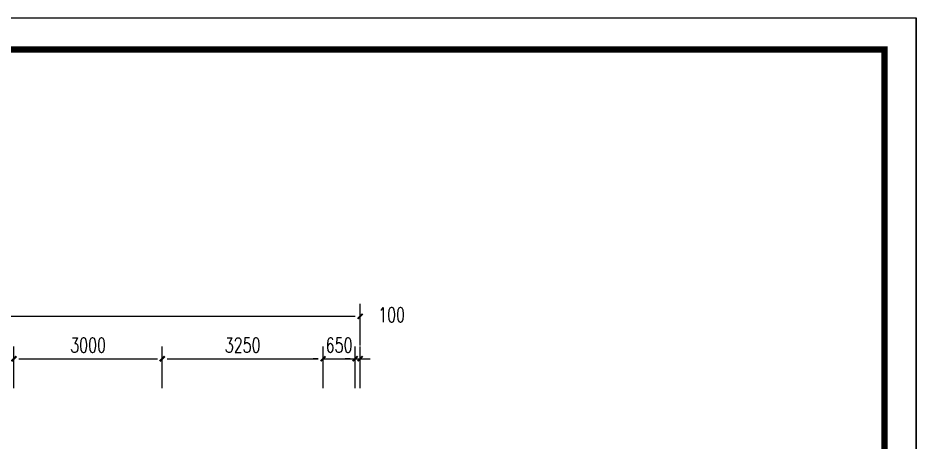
# Model space of a CAD drawing. Extents: x -1988865 to -1884162, y -260022 to -208037.
# Drawn here: x -1953573 to -1935416, y -230805 to -222226 of the extents above; entities that cross this region are included whole.
import ezdxf

# ---------------------------------------------------------------- set-up
doc = ezdxf.new("R2010")
doc.units = 0
doc.header["$LTSCALE"] = 1000
doc.header["$MEASUREMENT"] = 0
for name, color, linetype in [('hordor_标准图框', 7, 'Continuous'), ('PUB_DIM', 3, 'Continuous'), ('tk', 121, 'Continuous'), ('VHSoft_boundary', 7, 'Continuous')]:
    doc.layers.add(name, color=color, linetype=linetype)
doc.styles.add('_TCH_DIM_T3', font='SIMPLEX', dxfattribs={"width": 0.705882, "bigfont": 'GBCBIG'})
doc.dimstyles.new('_TCH_ARCH&&100', dxfattribs={"dimtxt": 297.5, "dimasz": 100, "dimexe": 250, "dimexo": 300, "dimgap": 126.25, "dimtad": 1, "dimdec": 0, "dimzin": 0, "dimdsep": 46, "dimtxsty": '_TCH_DIM_T3', "dimblk": '0912-_ArchTick', "dimcen": 0.09, "dimclrt": 7, "dimazin": 2, "dimtfac": 1, "dimtdec": 0, "dimtix": 1, "dimtmove": 2, "dimatfit": 3, "dimfxl": 1, "dimtolj": 1, "dimtzin": 0, "dimarcsym": 0})

# ---------------------------------------------------------------- blocks, each defined once
blk = doc.blocks.new('0912-0911-sdgrtyrty')
at = {"layer": 'hordor_标准图框'}
for p in [(-149343, -1380842), (270657, -1677842)]:
    blk.add_line(p, (270657, -1380842), dxfattribs=at)
at = {"layer": 'hordor_标准图框', "linetype": 'Continuous', "ltscale": 1.4, "const_width": 1000}
blk.add_lwpolyline([(-124343, -1386328), (-124343, -1672842), (265657, -1672842), (265657, -1385842), (-124842, -1385842)], dxfattribs=at)
at = {"layer": 'VHSoft_boundary'}
blk.add_lwpolyline([(-149343, -1380842), (270657, -1380842), (270657, -1677842), (-149343, -1677842)], close=True, dxfattribs=at)
blk = doc.blocks.new('0912-0911-vbmhf')
at = {"layer": 'tk', "color": 0, "xscale": 0.0999999971622562, "yscale": 0.0999999971622562, "zscale": 0.0999999971622562}
blk.add_blockref('0912-0911-sdgrtyrty', (102354, 264793), dxfattribs=at)
blk = doc.blocks.new('0912-_ArchTick')
at = {"color": 0, "linetype": 'ByBlock', "const_width": 0.4}
blk.add_lwpolyline([(-0.5, -0.5), (0.5, 0.5)], dxfattribs=at)
blk = doc.blocks.new('*D58')
at = {"layer": 'Defpoints', "color": 0, "transparency": 16777216}
for p in [(-1946655, -228261), (-1975855, -229155), (-1946655, -229155)]:
    blk.add_point(p, dxfattribs=at)
at = {"layer": 'PUB_DIM', "color": 0, "lineweight": -2, "transparency": 16777216}
for p, q in [((-1975855, -228855), (-1975855, -228011)), ((-1946655, -228855), (-1946655, -228011)), ((-1975755, -228261), (-1946755, -228261))]:
    blk.add_line(p, q, dxfattribs=at)
at = {"layer": 'PUB_DIM', "color": 0, "lineweight": -2, "transparency": 16777216, "xscale": 100, "yscale": 100, "zscale": 100, "rotation": 180}
blk.add_blockref('0912-_ArchTick', (-1975855, -228261), dxfattribs=at)
at = {"layer": 'PUB_DIM', "color": 0, "lineweight": -2, "transparency": 16777216, "xscale": 100, "yscale": 100, "zscale": 100}
blk.add_blockref('0912-_ArchTick', (-1946655, -228261), dxfattribs=at)
at = {"layer": 'PUB_DIM', "color": 7, "transparency": 16777216, "insert": (-1961255, -227986), "char_height": 297.5, "attachment_point": 5, "style": '_TCH_DIM_T3'}
blk.add_mtext('\\A1;29200', dxfattribs=at)
blk = doc.blocks.new('*D75')
at = {"layer": 'Defpoints', "color": 0, "transparency": 16777216}
for p in [(-1950655, -229119), (-1953655, -230012), (-1950655, -230012)]:
    blk.add_point(p, dxfattribs=at)
at = {"layer": 'PUB_DIM', "color": 0, "lineweight": -2, "transparency": 16777216}
for p, q in [((-1953655, -229712), (-1953655, -228869)), ((-1950655, -229712), (-1950655, -228869)), ((-1953555, -229119), (-1950755, -229119))]:
    blk.add_line(p, q, dxfattribs=at)
at = {"layer": 'PUB_DIM', "color": 0, "lineweight": -2, "transparency": 16777216, "xscale": 100, "yscale": 100, "zscale": 100, "rotation": 180}
blk.add_blockref('0912-_ArchTick', (-1953655, -229119), dxfattribs=at)
at = {"layer": 'PUB_DIM', "color": 0, "lineweight": -2, "transparency": 16777216, "xscale": 100, "yscale": 100, "zscale": 100}
blk.add_blockref('0912-_ArchTick', (-1950655, -229119), dxfattribs=at)
at = {"layer": 'PUB_DIM', "color": 7, "transparency": 16777216, "insert": (-1952155, -228844), "char_height": 297.5, "attachment_point": 5, "style": '_TCH_DIM_T3'}
blk.add_mtext('\\A1;3000', dxfattribs=at)
blk = doc.blocks.new('*D76')
at = {"layer": 'Defpoints', "color": 0, "transparency": 16777216}
for p in [(-1947405, -229119), (-1950655, -230012), (-1947405, -230012)]:
    blk.add_point(p, dxfattribs=at)
at = {"layer": 'PUB_DIM', "color": 0, "lineweight": -2, "transparency": 16777216}
for p, q in [((-1950655, -229712), (-1950655, -228869)), ((-1947405, -229712), (-1947405, -228869)), ((-1950555, -229119), (-1947505, -229119))]:
    blk.add_line(p, q, dxfattribs=at)
at = {"layer": 'PUB_DIM', "color": 0, "lineweight": -2, "transparency": 16777216, "xscale": 100, "yscale": 100, "zscale": 100, "rotation": 180}
blk.add_blockref('0912-_ArchTick', (-1950655, -229119), dxfattribs=at)
at = {"layer": 'PUB_DIM', "color": 0, "lineweight": -2, "transparency": 16777216, "xscale": 100, "yscale": 100, "zscale": 100}
blk.add_blockref('0912-_ArchTick', (-1947405, -229119), dxfattribs=at)
at = {"layer": 'PUB_DIM', "color": 7, "transparency": 16777216, "insert": (-1949030, -228844), "char_height": 297.5, "attachment_point": 5, "style": '_TCH_DIM_T3'}
blk.add_mtext('\\A1;3250', dxfattribs=at)
blk = doc.blocks.new('*D77')
at = {"layer": 'Defpoints', "color": 0, "transparency": 16777216}
for p in [(-1946755, -229119), (-1947405, -230012), (-1946755, -230012)]:
    blk.add_point(p, dxfattribs=at)
at = {"layer": 'PUB_DIM', "color": 0, "lineweight": -2, "transparency": 16777216}
for p, q in [((-1947405, -229712), (-1947405, -228869)), ((-1946755, -229712), (-1946755, -228869)), ((-1947505, -229119), (-1947605, -229119)), ((-1947405, -229119), (-1946755, -229119)), ((-1946655, -229119), (-1946555, -229119))]:
    blk.add_line(p, q, dxfattribs=at)
at = {"layer": 'PUB_DIM', "color": 0, "lineweight": -2, "transparency": 16777216, "xscale": 100, "yscale": 100, "zscale": 100}
blk.add_blockref('0912-_ArchTick', (-1947405, -229119), dxfattribs=at)
at = {"layer": 'PUB_DIM', "color": 0, "lineweight": -2, "transparency": 16777216, "xscale": 100, "yscale": 100, "zscale": 100, "rotation": 180}
blk.add_blockref('0912-_ArchTick', (-1946755, -229119), dxfattribs=at)
at = {"layer": 'PUB_DIM', "color": 7, "transparency": 16777216, "insert": (-1947080, -228844), "char_height": 297.5, "attachment_point": 5, "style": '_TCH_DIM_T3'}
blk.add_mtext('\\A1;650', dxfattribs=at)
blk = doc.blocks.new('*D78')
at = {"layer": 'Defpoints', "color": 0, "transparency": 16777216}
for p in [(-1946655, -229119), (-1946755, -230012), (-1946655, -230012)]:
    blk.add_point(p, dxfattribs=at)
at = {"layer": 'PUB_DIM', "color": 0, "lineweight": -2, "transparency": 16777216}
for p, q in [((-1946755, -229712), (-1946755, -228869)), ((-1946655, -229712), (-1946655, -228869)), ((-1946855, -229119), (-1946955, -229119)), ((-1946755, -229119), (-1946655, -229119)), ((-1946555, -229119), (-1946455, -229119))]:
    blk.add_line(p, q, dxfattribs=at)
at = {"layer": 'PUB_DIM', "color": 0, "lineweight": -2, "transparency": 16777216, "xscale": 100, "yscale": 100, "zscale": 100}
blk.add_blockref('0912-_ArchTick', (-1946755, -229119), dxfattribs=at)
at = {"layer": 'PUB_DIM', "color": 0, "lineweight": -2, "transparency": 16777216, "xscale": 100, "yscale": 100, "zscale": 100, "rotation": 180}
blk.add_blockref('0912-_ArchTick', (-1946655, -229119), dxfattribs=at)
at = {"layer": 'PUB_DIM', "color": 7, "transparency": 16777216, "insert": (-1946019, -228230), "char_height": 297.5, "attachment_point": 5, "style": '_TCH_DIM_T3'}
blk.add_mtext('\\A1;100', dxfattribs=at)

msp = doc.modelspace()

# ---------------------------------------------------------------- block references
at = {"xscale": 1.272593102947569, "yscale": 1.272593102947569, "zscale": 1.272593102947569}
msp.add_blockref('0912-0911-vbmhf', (-2100114.8, -383474.6), dxfattribs=at)

# ---------------------------------------------------------------- dimensions: what is measured, and where the dimension line sits
at = {"layer": 'PUB_DIM'}
for p1, p2, picture, middle in [((-1975855.2, -229154.7), (-1946655.2, -229154.7), '*D58', (-1961255.2, -227986.2)), ((-1953655.2, -230012.4), (-1950655.2, -230012.4), '*D75', (-1952155.2, -228843.8)), ((-1950655.2, -230012.4), (-1947405.2, -230012.4), '*D76', (-1949030.2, -228843.8)), ((-1947405.2, -230012.4), (-1946755.2, -230012.4), '*D77', (-1947080.2, -228843.8))]:
    dim = msp.add_aligned_dim(p1=p1, p2=p2, distance=893.5, dimstyle='_TCH_ARCH&&100', dxfattribs=at)
    dim.commit()
    dim.dimension.update_dxf_attribs({"geometry": picture, "text_midpoint": middle})
dim = msp.add_linear_dim(base=(-1946655.2, -229118.8), p1=(-1946755.2, -230012.4), p2=(-1946655.2, -230012.4), angle=0, dimstyle='_TCH_ARCH&&100', dxfattribs=at)
dim.commit()
dim.dimension.update_dxf_attribs({"geometry": '*D78', "text_midpoint": (-1946019.4, -228229.6), "dimtype": 129})

doc.saveas('drawing.dxf')
